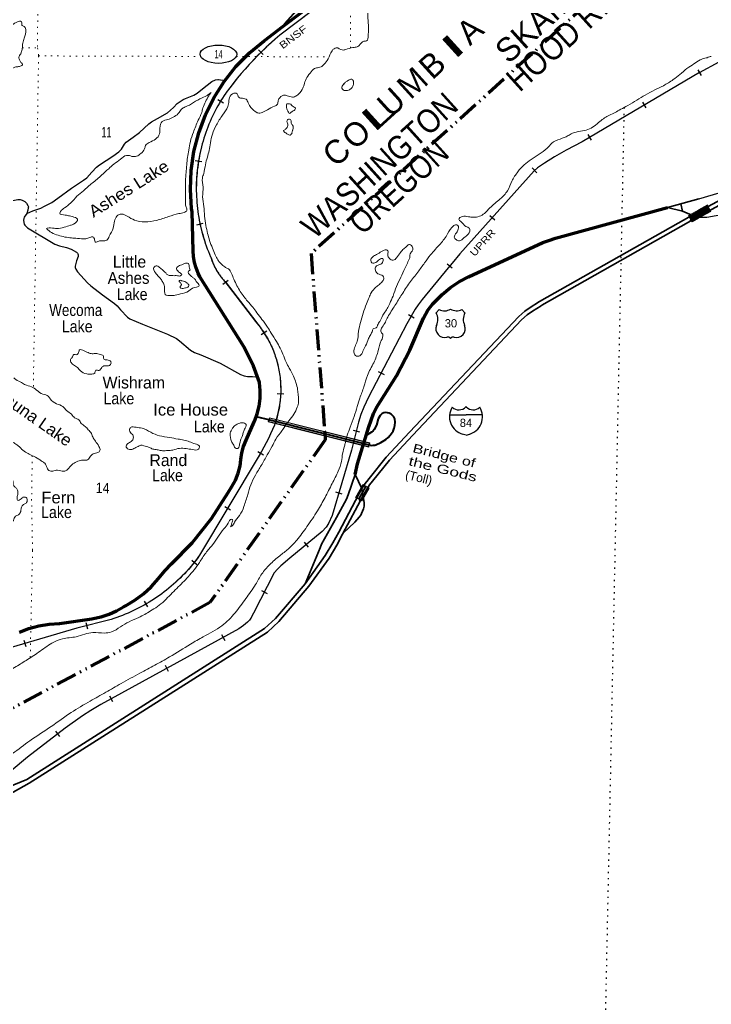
# Model space of a CAD drawing. Header units: feet. Extents: x -256679 to 5, y -731788 to -547785.
# Drawn here: x -235460 to -223772, y -680955 to -664317 of the extents above; entities that cross this region are included whole.
import ezdxf
from ezdxf.enums import TextEntityAlignment as Align

# ---------------------------------------------------------------- set-up
doc = ezdxf.new("R2010")
doc.units = ezdxf.units.FT
doc.header["$LTSCALE"] = 70
doc.header["$PDMODE"] = 32
doc.header["$PDSIZE"] = 35
doc.linetypes.add('DASH_DOUBLE_DOT', pattern=[9.2, 5, -1.2, 0.3, -1.2, 0.3, -1.2])
doc.linetypes.add('DOTTED', pattern=[1.5, 0.3, -1.2])
for name, color, linetype, lineweight in [('10', 7, 'DASH_DOUBLE_DOT', 70), ('15', 7, 'Continuous', 25), ('16', 7, 'Continuous', 25), ('17', 7, 'Continuous', 25), ('18', 7, 'Continuous', 35), ('19', 7, 'Continuous', 25), ('20', 7, 'Continuous', 70), ('23', 7, 'Continuous', 70), ('26', 7, 'Continuous', 40), ('29', 7, 'Continuous', 25), ('34', 7, 'Continuous', 25), ('39', 7, 'Continuous', 13), ('55', 7, 'Continuous', 13), ('6', 7, 'DOTTED', 25), ('61', 7, 'Continuous', 13), ('7', 7, 'DOTTED', 13)]:
    doc.layers.add(name, color=color, linetype=linetype, lineweight=lineweight)
doc.layers.add('12', color=7, linetype='Continuous')
doc.layers.add('41', color=7, linetype='Continuous')

msp = doc.modelspace()

# ---------------------------------------------------------------- hatches: boundary and pattern name
at = {"layer": '55'}
for points in [[(-223986.44, -667609.33), (-223811.36, -667512.4), (-223788.53, -667553.42), (-223986.13, -667662.42)], [(-223985.53, -667537.71), (-223841.98, -667457.38), (-223819.15, -667498.41), (-223986.3, -667591.72)], [(-224144.06, -667628.49), (-223985.53, -667537.71), (-223986.3, -667591.72), (-224121.03, -667668.71)], [(-224113.4, -667682.04), (-223986.44, -667609.33), (-223986.13, -667662.42), (-224090.39, -667722.21)]]:
    msp.add_hatch(color=256, dxfattribs=at).paths.add_polyline_path(points)

# ---------------------------------------------------------------- linework, layer by layer
at = {"layer": '10'}
msp.add_line((-223936.63, -662299.07), (-230535.97, -668269.58), dxfattribs=at)
for points in [[(-230535.97, -668269.58), (-230305.69, -671279.94), (-230295.41, -671414.27)], [(-230295.41, -671414.27), (-232244.65, -674166.82), (-239152.58, -677863.9), (-241682.94, -677754.32), (-243445.05, -677556.8), (-244501.81, -678038.64), (-246418.37, -681909.43), (-250524.36, -684809.17)]]:
    msp.add_lwpolyline(points, dxfattribs=at)
at = {"layer": '15'}
for p, q in [((-227920.66, -670859.64), (-227917.76, -670856.73)), ((-227914.59, -670859.11), (-227918.02, -670856.73)), ((-228193.37, -670991.11), (-227916.96, -670991.11)), ((-227916.96, -671336.69), (-227980.85, -671318.73)), ((-227917.49, -671336.95), (-227853.86, -671318.21))]:
    msp.add_line(p, q, dxfattribs=at)
msp.add_lwpolyline([(-227641.6, -670991.11), (-227917.49, -670991.11), (-227916.96, -670991.11)], dxfattribs=at)
for centre, radius, start, end in [((-228039.34, -670743.61), 165.66, 227.34248, 315.8117), ((-227795.65, -670743.61), 165.66, 224.18831, 312.69403), ((-227890.74, -671026.21), 306.13, 148.44436, 254.43378), ((-227944.25, -671026.21), 306.13, 283.08087, 31.62484)]:
    msp.add_arc(centre, radius, start, end, dxfattribs=at)
at = {"layer": '16'}
for p, q in [((-228422.06, -669270.48), (-228370.75, -669211.72)), ((-228178.99, -669205.75), (-228179.27, -669205.95)), ((-227986.9, -669211.63), (-227935.51, -669270.48))]:
    msp.add_line(p, q, dxfattribs=at)
for centre, radius, start, end in [((-228615.04, -669381.11), 222.05, 332.97043, 29.75871), ((-228279.67, -669054.06), 182.07, 239.97227, 303.45418), ((-228077.89, -669054.56), 181.52, 236.33975, 300.08743), ((-228077.9, -669054.06), 182.07, 236.54582, 236.59441), ((-227742.54, -669381.11), 222.05, 150.24129, 207.02957), ((-228275.85, -669536.01), 151.42, 159.09177, 283.81923), ((-228081.73, -669536.01), 151.42, 256.18077, 20.90823)]:
    msp.add_arc(centre, radius, start, end, dxfattribs=at)
for centre, major_axis, start_param, end_param in [((-228220.51, -669734.83), (-19.56, 51.67), 4.95877769, 6.28318531), ((-228137.06, -669734.83), (19.56, 51.67), 0, 1.32637542)]:
    msp.add_ellipse(centre, major_axis=major_axis, ratio=0.929097, start_param=start_param, end_param=end_param, dxfattribs=at)
at = {"layer": '17'}
msp.add_ellipse((-232101.54, -664899.86), major_axis=(-309.24, 1), ratio=0.500121, dxfattribs=at)
at = {"layer": '18'}
for p, q in [((-224509.75, -667490.58), (-223983.27, -667343.9)), ((-224260.01, -667549.41), (-224285.87, -667428.21))]:
    msp.add_line(p, q, dxfattribs=at)
for points in [[(-223986.17, -667644.81), (-223413.29, -667334.59), (-223109.5, -667179.54), (-222942.89, -667112.86), (-222743.07, -667049.45), (-219369.71, -666152.14), (-219278.7, -666120.65), (-219204.94, -666088.36), (-219058.79, -666013.48), (-218783.88, -665849.93), (-215798.03, -663852.05)], [(-223985.33, -667558.18), (-223448.16, -667268.18), (-223140.54, -667111.18), (-222968.2, -667042.21), (-222764.06, -666977.43), (-219391.64, -666080.36), (-219306.04, -666050.75), (-219237.11, -666020.57), (-219095.1, -665947.81), (-218823.94, -665786.49), (-215841.76, -663791.07)], [(-224509.75, -667490.58), (-224260.01, -667549.41), (-224099.13, -667622.5)], [(-229555.54, -672070.28), (-229269.74, -671711.97), (-228872.13, -671288.77), (-227026.88, -669331.04), (-226924.3, -669244.7), (-226848.26, -669191), (-226673.82, -669077.82), (-223985.33, -667558.18)], [(-229496.91, -672117.05), (-229213, -671761.11), (-228817.51, -671340.17), (-226977.28, -669387.76), (-226884.05, -669305.12), (-226792.35, -669240.23), (-226646.97, -669150.72), (-226633.39, -669141.12), (-223986.17, -667644.81)], [(-230633.34, -673848.49), (-230383.87, -673244.04), (-230360.24, -673177.37), (-230105.48, -672726.44), (-229936.46, -672417.92), (-229908.47, -672344.98), (-229788.05, -672002.6)], [(-229788.05, -672002.6), (-229680.83, -672237.4), (-229640.05, -672483.14), (-229641.2, -672539.65), (-229650.14, -672579.93), (-229681.46, -672660.48), (-229694.88, -672691.81), (-229721.71, -672725.37), (-229797.24, -672807.92), (-229993.7, -672994.74)], [(-230633.34, -673848.49), (-230295.25, -673372.07), (-230165.66, -673157.23), (-230068.77, -672976.13), (-229726.18, -672333.78), (-229665.8, -672224.14), (-229621.39, -672152.02)], [(-230572.18, -673891.89), (-230232.47, -673413.2), (-230100.44, -673194.31), (-230002.62, -673011.47), (-229660.24, -672369.52), (-229600.98, -672261.91), (-229551.17, -672179.39), (-229496.91, -672117.05)], [(-229555.54, -672070.28), (-229595.9, -672121.21), (-229625.49, -672157.97)], [(-235339.9, -677156.41), (-231320.86, -674606.32), (-231137.71, -674436.63), (-230633.34, -673848.49)], [(-235299.72, -677219.74), (-231274.9, -674665.98), (-231083.58, -674488.72), (-230572.18, -673891.89)], [(-235339.9, -677156.41), (-236388.44, -677582.79), (-236621.48, -677686.21), (-236680.75, -677710.82), (-236719.89, -677735.43), (-236807.3, -677800.76), (-237104.57, -678053.18), (-237404.27, -678330.64), (-238063.52, -678941.95)], [(-240309.18, -680395.69), (-240235.77, -680371.08), (-240132.89, -680344.23), (-239678.39, -680198.75), (-239395.92, -680093.9), (-239347.84, -680073.77), (-239285.28, -680043.19), (-238811.63, -679785.96), (-238746.21, -679744.83), (-238674.64, -679695.61), (-237580.94, -678828.32), (-236586.94, -677989.24), (-236154.96, -677695.17), (-235299.72, -677219.74)]]:
    msp.add_lwpolyline(points, dxfattribs=at)
at = {"layer": '19'}
msp.add_line((-223983.27, -667343.9), (-222770, -666978.62), dxfattribs=at)
msp.add_lwpolyline([(-222149.57, -666894.57), (-222721.52, -667105.8), (-222808.76, -667140.29), (-222905.7, -667185.55), (-222983.26, -667224.35), (-223078.04, -667278.23), (-223123.29, -667308.4), (-223444.27, -667547.65), (-223485.2, -667571.36), (-223523.98, -667588.6), (-223569.31, -667604.01), (-223627.38, -667619.85), (-223692.2, -667632.13), (-223848.19, -667656.49), (-223904.2, -667660.81), (-223984.99, -667657.57)], dxfattribs=at)
at = {"layer": '20'}
msp.add_lwpolyline([(-229788.05, -672002.6), (-229749.39, -671822.46), (-229561.93, -671198.89), (-229480.39, -670969.26), (-229430.39, -670871.48), (-229093.93, -670336.96), (-228868.93, -669902.84), (-228638.4, -669360.33), (-228562.6, -669224.57), (-228482.44, -669123.91), (-228321.05, -668960.53), (-228181.21, -668841.7), (-228025.82, -668741.24), (-227877.35, -668659.98), (-226617.8, -668082.46), (-226516.13, -668047.56), (-226405.85, -668009.67), (-224509.75, -667490.58)], dxfattribs=at)
at = {"layer": '23'}
for points in [[(-231012.13, -664430.75), (-228077.67, -662209.81), (-227974.97, -662138.4), (-227797.48, -661992.39), (-227636.22, -661828.62), (-227492.97, -661648.9), (-227229.19, -661297.92), (-226759.83, -660673.42), (-226753.63, -660665.22), (-226600.72, -660484.39), (-226429.73, -660320.54), (-226290.34, -660212.5)], [(-231464.12, -671025.3), (-231446.62, -670975.44), (-231415.92, -670845.98), (-231398.92, -670714.02), (-231395.81, -670581.01), (-231406.62, -670448.4), (-231509.95, -670169.81), (-231665.98, -669847.61), (-232413.8, -668663.82), (-232444.59, -668602.63), (-232480.73, -668511.4), (-232507.15, -668416.9), (-232523.54, -668320.15), (-232529.73, -668222.22), (-232547.18, -667563.76), (-232554.11, -667508.72), (-232574.76, -667185.89), (-232561.55, -666862.67), (-232514.63, -666542.6), (-232434.52, -666229.19), (-232322.07, -665925.87), (-232178.54, -665635.96), (-232005.5, -665362.65), (-231804.83, -665108.92), (-231578.74, -664877.56), (-231329.7, -664671.1), (-231012.13, -664430.75)], [(-233235.72, -673897.58), (-233114.74, -673761.52), (-233113.42, -673759.66), (-233009.69, -673629.6), (-232892.93, -673511.1), (-232546.28, -673156.62), (-232219.79, -672746.5), (-231937.95, -672304.51), (-231872.85, -672206.66), (-231813.99, -672095.18), (-231767.09, -671978.16), (-231732.69, -671856.88), (-231725.65, -671749.82), (-231706.65, -671637.31), (-231675.99, -671527.41), (-231634.02, -671421.31), (-231495.65, -671112.9), (-231490.69, -671100.99), (-231464.12, -671025.3)], [(-235460.94, -674664.41), (-235303.7, -674603.83), (-235135, -674558.07), (-234962.45, -674530.19), (-234787.93, -674520.51), (-234242.54, -674438.42), (-234217.48, -674434.61), (-234082.2, -674405.36), (-233950.72, -674362.14), (-233824.48, -674305.4), (-233704.86, -674235.79), (-233674.01, -674220.21), (-233516.9, -674128.19), (-233370.27, -674020.26), (-233235.72, -673897.58)]]:
    msp.add_lwpolyline(points, dxfattribs=at)
at = {"layer": '26'}
for points in [[(-231012.13, -664430.75), (-230978.15, -664380.75), (-230683.58, -664047.14), (-230221.83, -663409.69), (-230147.75, -663237.94), (-230092.02, -663059.4), (-230055.27, -662876), (-230040.29, -662734.89), (-229853.95, -661392.01), (-229849.06, -661295.01), (-229834.05, -661199.05), (-229809.1, -661105.19), (-229774.48, -661014.45), (-229730.55, -660927.83), (-229677.82, -660846.27), (-229616.85, -660770.67), (-229548.31, -660701.86), (-229472.95, -660640.59), (-229391.6, -660587.53), (-229309.91, -660545.42), (-227864.58, -659858.64)], [(-231250.29, -671078.86), (-231437.02, -671032.09), (-231464.12, -671025.3)], [(-229534.78, -671508.57), (-229515.92, -671511.44), (-229488.53, -671509.21), (-229460.01, -671504.73), (-229439.32, -671498.02), (-229355.4, -671458.94), (-229273.82, -671408.52), (-229234.11, -671374.95), (-229196.98, -671335.04), (-229148.57, -671267.54), (-229128.99, -671220.55), (-229118.43, -671175.66), (-229112.78, -671115.38), (-229120.88, -671063.14), (-229139.06, -671029.23), (-229159.75, -671003.5), (-229184.34, -670980), (-229215.92, -670963.12), (-229243.61, -670957.62), (-229276.05, -670956.51), (-229308.47, -670959.86), (-229334.55, -670971.18), (-229367.75, -671005.74), (-229386.76, -671035.94), (-229400.08, -671060.48), (-229431.71, -671168.41), (-229470.07, -671241.81), (-229489.08, -671266.42), (-229513.7, -671285.56), (-229605.16, -671342.68)], [(-229534.78, -671508.57), (-229568.49, -671500.22), (-231250.29, -671078.86)]]:
    msp.add_lwpolyline(points, dxfattribs=at)
at = {"layer": '29'}
for points in [[(-235340.2, -667590.89), (-235241.1, -667548.7), (-235105.1, -667502.29), (-235038.69, -667468.53), (-234919.56, -667403.13), (-234815.19, -667333.51), (-234587.47, -667164.73), (-234381.89, -667027.6), (-234326.02, -666987.51), (-234241.68, -666890.46), (-234160.5, -666808.18), (-234110.95, -666768.09), (-233887.45, -666624.63), (-233786.24, -666548.68), (-233739.85, -666504.38), (-233691.36, -666417.88), (-233659.73, -666384.12), (-233541.65, -666303.95), (-233436.23, -666223.78), (-233275.98, -666076.1), (-233234.86, -666044.45), (-233132.61, -665987.49), (-232963.93, -665890.44), (-232910.15, -665848.25), (-232858.5, -665797.61), (-232800.51, -665734.32), (-232748.86, -665696.34), (-232698.25, -665664.7), (-232656.09, -665645.71), (-232516.92, -665590.85), (-232462.1, -665559.21), (-232369.33, -665485.37), (-232213.3, -665363), (-232150.04, -665333.47), (-232114.19, -665325.03), (-232099.44, -665325.02), (-231992.93, -665346.75)], [(-236376.53, -667031.82), (-236236.32, -667088.77), (-236126.67, -667152.07), (-236008.6, -667236.46), (-235934.8, -667306.08), (-235858.89, -667392.58), (-235831.48, -667411.57), (-235806.18, -667415.79), (-235715.52, -667401.02), (-235489.91, -667354.6), (-235454.06, -667354.6), (-235420.33, -667365.15), (-235376.05, -667390.47), (-235346.53, -667417.9), (-235321.23, -667455.87), (-235313.32, -667476.98), (-235314.9, -667495.96), (-235321.23, -667533.93), (-235340.2, -667590.89)], [(-235340.2, -667590.89), (-235384.48, -667656.3), (-235391.33, -667676.35), (-235395.55, -667702.72), (-235392.91, -667744.91), (-235386.06, -667770.23), (-235374.47, -667789.22), (-235346.53, -667816.64), (-235325.97, -667832.47), (-234865.79, -668107.78), (-234790.41, -668137.33), (-234671.81, -668166.86), (-234590.1, -668196.4), (-234503.13, -668247.03), (-234485.21, -668260.75), (-234475.72, -668274.46), (-234471.5, -668292.4), (-234473.61, -668318.76), (-234498.91, -668390.49), (-234524.21, -668483.32), (-234523.16, -668506.54), (-234513.67, -668530.8), (-234482.04, -668576.15), (-234313.36, -668761.81), (-234256.44, -668813.5), (-234060.34, -668964.34), (-233857.93, -669112.02), (-233814.7, -669153.17), (-233756.72, -669221.73), (-233639.7, -669340.94), (-233600.69, -669369.41), (-233385.62, -669462.24), (-232959.71, -669631.02), (-232810.01, -669703.82), (-232757.29, -669740.73), (-232575.96, -669901.07), (-232504.28, -669938), (-232398.85, -669981.24), (-232074.14, -670120.48), (-231728.35, -670310.36), (-231664.04, -670334.63), (-231610.27, -670348.34), (-231525.93, -670344.12), (-231454.24, -670352.56)]]:
    msp.add_lwpolyline(points, dxfattribs=at)
at = {"layer": '34', "lineweight": 13}
for p, q in [((-225198.41, -660140.83), (-231064.98, -664575.73)), ((-231991.41, -668742.46), (-231473.1, -669417.82)), ((-231430.87, -671710.04), (-232419.92, -673366.96))]:
    msp.add_line(p, q, dxfattribs=at)
at = {"layer": '34'}
for p, q in [((-231421.73, -664827.4), (-231343.4, -664905.49)), ((-223998.85, -665161.69), (-223942.61, -665256.94)), ((-232110.37, -665663.33), (-232015.56, -665720.31)), ((-224935.18, -665711.45), (-224878.94, -665806.7)), ((-225857.16, -666258.8), (-225800.92, -666354.05)), ((-232493.21, -666694.16), (-232384.15, -666712.64)), ((-226796.96, -666822.67), (-226721.14, -666903.2)), ((-227513.76, -667626.47), (-227431.3, -667700.19)), ((-232465.69, -667780.43), (-232357.54, -667757.23)), ((-228233.96, -668441.26), (-228149.18, -668512.3)), ((-232027.68, -668787.36), (-231939.94, -668720.01)), ((-228890.6, -669299.01), (-228794.19, -669353.22)), ((-231377.67, -669634.57), (-231284.93, -669574.28)), ((-229400.66, -670259.34), (-229302.63, -670310.57)), ((-231106.89, -670634.63), (-230996.32, -670637.73)), ((-229823.97, -671253.97), (-229716.59, -671280.53)), ((-231437.55, -671614.41), (-231341.15, -671668.65)), ((-230120.59, -672295.53), (-230014.58, -672327.12)), ((-231994.52, -672544.84), (-231899.55, -672601.53)), ((-230653.21, -673147.23), (-230583.06, -673232.76)), ((-232551.39, -673452.04), (-232464.53, -673520.51)), ((-231376.41, -673963.29), (-231278.19, -674014.16)), ((-233354.61, -674141.48), (-233299.76, -674237.54)), ((-234342.96, -674504.98), (-234315.11, -674612.03)), ((-235389.04, -674801.42), (-235358.15, -674907.62)), ((-232048.91, -674707.5), (-231995.84, -674804.55)), ((-233002.81, -675226.17), (-232949.74, -675323.22)), ((-233942.3, -675742.9), (-233889.23, -675839.95)), ((-234857.22, -676340.8), (-234789.65, -676428.37))]:
    msp.add_line(p, q, dxfattribs=at)
for points in [[(-225535.58, -660397.1), (-231064.29, -664576.59), (-231142.09, -664643.77), (-231217.95, -664712.39), (-231292.65, -664782.36), (-231367.05, -664853.59), (-231439.47, -664926.22), (-231510.3, -664999.83), (-231580.81, -665074.7), (-231649.36, -665150.98), (-231716.3, -665228.21), (-231782.55, -665307.18), (-231846.77, -665386.72), (-231910.22, -665467.15), (-231972.13, -665549.37), (-231977.29, -665556.74), (-232005.31, -665598.36), (-232032.23, -665640.4), (-232058.43, -665682.91), (-232084.32, -665725.99), (-232109.1, -665769.47), (-232133.01, -665813.19), (-232156.61, -665857.49), (-232179.09, -665902.19), (-232200.71, -665947.13), (-232221.78, -665992.8), (-232241.81, -666038.48), (-232261.37, -666084.48), (-232279.97, -666131.13), (-232297.56, -666177.78), (-232314.42, -666224.93), (-232330.66, -666272.16), (-232345.94, -666320.04), (-232360.42, -666367.76), (-232373.97, -666416.13), (-232386.7, -666464.34), (-232398.74, -666513.05), (-232409.73, -666561.76), (-232419.86, -666610.73), (-232429.36, -666659.78), (-232437.73, -666709.23), (-232445.48, -666758.77), (-232452.19, -666808.33), (-232458.27, -666857.97), (-232463.07, -666907.78), (-232467.25, -666957.67), (-232470.62, -667007.42), (-232473.12, -667057.41), (-232474.59, -667107.42), (-232475.19, -667157.68), (-232475.23, -667207.62), (-232473.99, -667257.72), (-232471.96, -667307.69), (-232469.29, -667357.74), (-232465.67, -667407.4), (-232460.94, -667457.46), (-232455.65, -667507.22), (-232449.16, -667556.75), (-232442.27, -667606.2), (-232434.11, -667655.83), (-232425.23, -667704.92), (-232415.55, -667753.84), (-232405.01, -667803.01), (-232393.34, -667851.56), (-232381.28, -667900.04), (-232368.01, -667948.28), (-232354.12, -667996.61), (-232339.33, -668044.16), (-232323.53, -668091.73), (-232307.15, -668138.97), (-232289.98, -668186.07), (-232271.69, -668232.53), (-232252.76, -668279.1), (-232233.12, -668325.1), (-232230.25, -668331.38), (-232227.23, -668341.15), (-232221.59, -668358.33), (-232215.72, -668375.45), (-232209.49, -668392.35), (-232203.04, -668409.19), (-232196.28, -668425.89)], [(-223970.43, -665206.85), (-223641.87, -665029.29), (-223590.01, -665007.67), (-223538.05, -664998.6), (-221396.51, -664979.76), (-221297.51, -664990.4), (-221176.85, -665007.64), (-220832.16, -665063.69), (-219932.69, -665235.8), (-219841.41, -665244.72), (-219720.93, -665236.1), (-219656.44, -665223.19), (-219558.54, -665191.71), (-217147.19, -664335.12), (-216856.84, -664206.44)], [(-223970.14, -665208.15), (-225956.19, -666380.67), (-226224.58, -666523.87), (-226423.59, -666635.73), (-226592.43, -666743.12), (-226709.76, -666819.14), (-226766.68, -666872.74), (-228019.68, -668274.29), (-228149.93, -668430.06), (-228216.53, -668509.53), (-228657.91, -669046.24), (-228727.9, -669135.52), (-228776.37, -669207.25), (-228917.25, -669457.8), (-229563.38, -670694.25), (-229643.77, -670864.3), (-229692.85, -670988.08), (-229734.06, -671117.86), (-229851.71, -671593.61), (-230180.2, -672695.87), (-230238.72, -672829.01), (-230281.09, -672891.62), (-230347.55, -672967.16), (-230894.28, -673415.56), (-231046.33, -673545.31), (-231101.06, -673602.12), (-231157.99, -673665.97), (-231508.66, -674343.03), (-231553.82, -674431.16), (-231576.27, -674464.84), (-231607.7, -674498.54), (-231679.36, -674554.55), (-231757.73, -674610.5), (-234090.95, -675886.42), (-234257.02, -675988.9), (-234397.89, -676078.38), (-234694.66, -676287.63), (-235328.2, -676776.46), (-235886.27, -677239.92)], [(-232196.28, -668425.89), (-232189.17, -668442.52), (-232181.83, -668458.94), (-232174.19, -668475.37), (-232166.26, -668491.51), (-232158.03, -668507.66), (-232149.5, -668523.52), (-232140.75, -668539.32), (-232131.78, -668554.9), (-232122.44, -668570.41), (-232112.8, -668585.65), (-232103.01, -668600.74), (-232092.85, -668615.77), (-232082.54, -668630.51), (-232071.95, -668645.1), (-232060.97, -668659.5), (-232049.91, -668673.67), (-232038.56, -668687.7), (-232026.84, -668701.52), (-232015.04, -668715.13), (-232003.01, -668728.52), (-231990.57, -668741.75), (-231472.24, -669417.13), (-231452.34, -669440.62), (-231433.06, -669464.47), (-231414.19, -669488.65), (-231395.47, -669513.19), (-231377.39, -669538.07), (-231359.84, -669563.14), (-231342.43, -669588.59), (-231325.68, -669614.37), (-231309.44, -669640.34), (-231293.49, -669666.8), (-231278.17, -669693.34), (-231263.12, -669720.1), (-231248.59, -669747.32), (-231234.71, -669774.62), (-231221.22, -669802.26), (-231208.12, -669830), (-231195.54, -669858.2), (-231183.47, -669886.36), (-231171.94, -669914.98), (-231160.89, -669943.55), (-231150.25, -669972.47), (-231140.24, -670001.47), (-231130.74, -670030.68), (-231121.64, -670059.99), (-231113.17, -670089.61), (-231105.09, -670119.33), (-231097.64, -670149.14), (-231090.57, -670179.04), (-231084.26, -670209.12), (-231078.34, -670239.31), (-231072.92, -670269.44), (-231068, -670299.81), (-231063.73, -670330.24), (-231059.97, -670360.88), (-231056.57, -670391.37), (-231053.92, -670422.05), (-231051.78, -670452.69), (-231050.03, -670483.43), (-231048.88, -670513.99), (-231048.38, -670544.88), (-231048.25, -670575.62), (-231048.86, -670606.3), (-231049.72, -670636.95), (-231051.34, -670667.82), (-231053.44, -670698.37), (-231056.04, -670728.9), (-231059.16, -670759.64), (-231062.99, -670790.07), (-231067.08, -670820.49), (-231071.91, -670850.84), (-231077.13, -670881.29), (-231082.93, -670911.33), (-231089.38, -670941.43), (-231096.17, -670971.38), (-231103.47, -671001.3), (-231111.49, -671030.91), (-231143.33, -671143.54)], [(-231147.43, -671145.89), (-231148.24, -671148.24), (-231154.5, -671165.81), (-231187.57, -671242.02), (-231222.19, -671317.02), (-231258.11, -671391.46), (-231295.1, -671465.96), (-231333.65, -671539.28), (-231373.32, -671611.6), (-231414.05, -671683.99), (-231429.93, -671710.6), (-232419, -673367.57), (-232448.93, -673408.85), (-232479.61, -673449.17), (-232511, -673489), (-232543.03, -673528.71), (-232575.85, -673567.52), (-232609.19, -673605.57), (-232643.18, -673643.52), (-232677.95, -673680.57)], [(-232677.95, -673680.57), (-232713.27, -673716.86), (-232749.45, -673752.89), (-232786.01, -673787.93), (-232823.05, -673822.63), (-232861.03, -673856.66), (-232899.38, -673889.7), (-232938.44, -673922.23), (-232977.81, -673954.19), (-233018.12, -673985.46), (-233058.57, -674015.94), (-233099.95, -674045.73), (-233141.49, -674074.71), (-233183.72, -674103.17), (-233226.33, -674130.66), (-233269.48, -674157.4), (-233312.92, -674183.57), (-233357.16, -674208.82), (-233401.69, -674233.5), (-233446.59, -674257.19), (-233491.8, -674280.31), (-233537.62, -674302.27), (-233583.73, -674323.66), (-233629.98, -674344.24), (-233676.78, -674364.08), (-233723.95, -674382.93), (-233771.65, -674401.03), (-233819.25, -674418.5), (-233867.46, -674434.81), (-233913.32, -674449.65), (-234496.2, -674601.26), (-235860.82, -674998.24)]]:
    msp.add_lwpolyline(points, dxfattribs=at)
at = {"layer": '34', "lineweight": 13}
for points in [[(-223969.91, -665207.82), (-223641.4, -665030.28), (-223589.7, -665008.73), (-223537.95, -664999.7), (-221396.56, -664980.86), (-221297.65, -664991.49), (-221177.02, -665008.73), (-220832.35, -665064.77), (-219932.85, -665236.89), (-219841.42, -665245.82), (-219720.78, -665237.19), (-219656.16, -665224.26), (-219558.19, -665192.75), (-217146.78, -664336.14), (-216856.37, -664207.44)], [(-223970.7, -665207.2), (-225956.73, -666379.71), (-226225.11, -666522.91), (-226424.16, -666634.79), (-226593.02, -666742.19), (-226710.44, -666818.27), (-226767.47, -666871.97), (-228020.51, -668273.57), (-228150.77, -668429.35), (-228217.38, -668508.83), (-228658.77, -669045.55), (-228728.79, -669134.87), (-228777.31, -669206.67), (-228918.22, -669457.28), (-229564.37, -670693.76), (-229644.78, -670863.86), (-229693.89, -670987.71), (-229735.12, -671117.56), (-229852.77, -671593.32), (-230181.23, -672695.49), (-230239.69, -672828.48), (-230281.96, -672890.95), (-230348.32, -672966.37), (-230894.99, -673414.72), (-231047.08, -673544.51), (-231101.87, -673601.37), (-231158.9, -673665.34), (-231509.64, -674342.53), (-231554.77, -674430.6), (-231577.14, -674464.16), (-231608.45, -674497.73), (-231680.02, -674553.67), (-231758.32, -674609.57), (-234091.5, -675885.47), (-234257.6, -675987.97), (-234398.5, -676077.47), (-234695.31, -676286.74), (-235328.89, -676775.6), (-235886.99, -677239.08)], [(-233913.63, -674448.59), (-234496.49, -674600.2), (-236213.8, -675099.78)]]:
    msp.add_lwpolyline(points, dxfattribs=at)
for centre, radius, start, end in [((-227249.16, -669045.63), 5877.11, 130.48635, 143.57673), ((-229608.2, -667171.57), 2868.2, 145.72068, 203.85996), ((-231241.46, -668029.04), 1035.08, 197.00563, 223.56985), ((-232809.48, -670563.32), 1760.14, 339.99716, 40.60215), ((-235518.33, -669301.61), 4744.24, 329.49241, 336.86777), ((-234785.47, -671672.39), 2909.88, 287.4344, 324.38394)]:
    msp.add_arc(centre, radius, start, end, dxfattribs=at)
at = {"layer": '39'}
for points in [[(-229104.1, -663265.08), (-229069.23, -663266.73), (-229067.38, -663379.13), (-229088.02, -663408.84), (-229148.66, -663431.79), (-229190.67, -663424.98), (-229226.43, -663406.25), (-229244.33, -663397.89), (-229293.17, -663433.09), (-229313.61, -663452.78), (-229336.88, -663514.54), (-229360.64, -663602.38), (-229384.28, -663684.21), (-229404, -663770.12), (-229502.52, -663884.65), (-229588.35, -663965.31), (-229587.93, -664047.59), (-229580.44, -664180.16), (-229571.3, -664330.81), (-229564.2, -664483.44), (-229570.17, -664585.66), (-229599.99, -664675.4), (-229614.07, -664677.14), (-229668.5, -664690.17), (-229709.51, -664735.55), (-229756.42, -664774.8), (-229828.91, -664787.49), (-229949.96, -664821.34), (-230008.29, -664828.27), (-230109.9, -664790.25), (-230181.11, -664841.09), (-230248, -664980.29), (-230320.06, -665075.26), (-230364.92, -665112.54), (-230409.33, -665125.75), (-230475.87, -665142.57), (-230553.64, -665221.37), (-230621.73, -665318.41), (-230653.71, -665416.13), (-230685.3, -665493.8), (-230783.71, -665602.31), (-230852.37, -665625.1), (-230938.21, -665601.43), (-231002.28, -665594.21), (-231079.71, -665654.96), (-231092.32, -665684.82), (-231103.54, -665746.81), (-231152.27, -665776), (-231271.89, -665839.97), (-231363.05, -665884.42), (-231435.46, -665893.09), (-231485.07, -665864.07), (-231552.11, -665802.62), (-231598.72, -665721.49), (-231635.67, -665660.6), (-231677.56, -665646.94)], [(-235824.92, -665098.6), (-235816.43, -665074.68), (-235803.55, -665030.78), (-235790.59, -664982.87), (-235775.7, -664939), (-235762.81, -664895.1), (-235764.16, -664860.97), (-235773.42, -664820.66), (-235790.32, -664760.15), (-235785.69, -664728.13), (-235758.69, -664680.48), (-235713.4, -664621.14), (-235694.69, -664587.38), (-235673.7, -664539.61), (-235642.61, -664488.03), (-235613.8, -664450.44), (-235582.82, -664404.87), (-235533.98, -664369.67), (-235485.41, -664348.51), (-235447.18, -664343.2), (-235421.65, -664371.77), (-235424.35, -664407.84), (-235382.68, -664432.7), (-235357.95, -664503.39), (-235363.08, -664561.48), (-235382.45, -664629.34), (-235408.14, -664713.13), (-235415.55, -664785.23), (-235428.93, -664855.2), (-235449.92, -664902.97), (-235470.63, -664936.69), (-235465.73, -664994.97), (-235438.46, -665037.62), (-235415.16, -665078.18), (-235437.61, -665097.83), (-235494.04, -665110.82), (-235554.49, -665123.73), (-235605.18, -665150.87), (-235653.94, -665182.06), (-235698.92, -665225.37), (-235740.01, -665274.76), (-235805.43, -665337.74), (-235836.1, -665367.27), (-235875.95, -665352.47), (-235883.59, -665332.27), (-235892.89, -665293.97), (-235930.62, -665273.2), (-235901.49, -665219.57), (-235874.49, -665171.92), (-235827.54, -665130.66)], [(-223962.69, -664997.65), (-224066.93, -665063.91), (-224182.81, -665142), (-224305.18, -665244.05), (-224415.16, -665328.27), (-224581.69, -665431.5), (-224727.51, -665501), (-224887.76, -665590.3), (-225029.84, -665673.92), (-225184.1, -665765.34), (-225303.77, -665831.32), (-225397.08, -665883.75), (-225492.25, -665928.11), (-225654.85, -666035.43), (-225752.72, -666115.86), (-225858.19, -666174.08), (-225983.14, -666201.84), (-226126.33, -666239.29), (-226189.25, -666276.24), (-226328.82, -666333.82), (-226468.62, -666403.43), (-226548.55, -666490.22), (-226682.91, -666590.04), (-226817.12, -666681.83), (-226937.21, -666769.88), (-227041.79, -666886.3), (-227141.16, -667044.96), (-227216.5, -667206.08), (-227341.6, -667346.2), (-227513.07, -667497.49), (-227607.16, -667590.04), (-227690.37, -667638.64), (-227795.03, -667654.74), (-227875.15, -667647.22), (-227983.44, -667643.19), (-228040.45, -667686.26), (-227997.17, -667731.22), (-227922.41, -667808.86), (-227860.84, -667842.12), (-227878.77, -667940.1), (-227954.23, -668002.9), (-228027.45, -668053.7), (-228085.24, -668032.55), (-228116.52, -667989.83), (-228107.88, -667957.88), (-228076.98, -667916.33), (-228049.75, -667856.64), (-228046.85, -667810.55), (-228070.43, -667784.02), (-228124.86, -667797.05), (-228227.86, -667935.57), (-228351.49, -668103.81), (-228517.64, -668291.32), (-228616.55, -668425.91), (-228731.89, -668580.26), (-228871.88, -668764.24), (-229002.08, -668960.45), (-229118, -669144.88), (-229238.16, -669341.28), (-229331.78, -669514.09), (-229359.17, -669581.8), (-229326.04, -669632.58), (-229350.18, -669740.48), (-229399.52, -669906.1), (-229477.75, -670113.31), (-229584.22, -670328.02), (-229642.08, -670519.56), (-229711.98, -670710.88), (-229754.88, -670854.54), (-229808.3, -671024.1), (-229873.96, -671203.45), (-229924.72, -671338.94), (-229952.01, -671444.51)], [(-223771.96, -664938.31), (-223805.28, -664944.69), (-223841.32, -664958.45), (-223879.98, -664968.28), (-223921.92, -664980.73), (-223943.77, -664988.67), (-223962.69, -664997.65)], [(-229985.29, -665406.58), (-229946.4, -665367.18), (-229907.79, -665341.81), (-229847.22, -665322.88), (-229827.47, -665339.3), (-229818.56, -665397.66), (-229835.61, -665449.51), (-229874.57, -665492.92), (-229935.18, -665513.86), (-229977.26, -665511.07), (-230006.93, -665488.44), (-230014.3, -665454.19), (-229977.15, -665400.71)], [(-232225.66, -665544.8), (-232265.96, -665602.89), (-232320.14, -665703.79), (-232364.99, -665808.42), (-232384.44, -665883.35), (-232445.2, -666016.65), (-232485.28, -666118.23), (-232525.36, -666219.81), (-232576.55, -666377.37), (-232603.36, -666519.33), (-232623.84, -666645.36), (-232638.23, -666767.48), (-232648.87, -666903.73), (-232656.78, -667001.9), (-232658.79, -667106.2), (-232660.75, -667208.49), (-232660.29, -667288.76), (-232658.82, -667421.22), (-232647.98, -667483.62), (-232637.02, -667540.01), (-232681.81, -667573.28), (-232770.5, -667593.69), (-232946.06, -667644.58), (-233143.92, -667707.09), (-233347.1, -667733.39), (-233519.12, -667704.08), (-233642.25, -667637.57), (-233739.89, -667601.63), (-233816.77, -667634.3), (-233858.59, -667721.8), (-233880.93, -667839.77), (-233947.78, -667976.97), (-233989.17, -668042.41), (-234057.64, -668055.17), (-234081.68, -668052.71), (-234138.11, -668065.7), (-234186.37, -668070.82), (-234195.75, -668036.53), (-234205.12, -668002.25), (-234222.87, -667985.86), (-234273.25, -667996.96), (-234343.88, -668017.71), (-234486.27, -668013.03), (-234586.45, -668005.14), (-234698.52, -667989), (-234810.31, -667958.81), (-234921.84, -667914.59), (-234967.36, -667881.63), (-235004.82, -667846.82), (-234938.39, -667836.02), (-234832.19, -667844.03), (-234711.4, -667824.22), (-234600.38, -667790.18), (-234549.88, -667773.07), (-234486, -667685.98), (-234519.64, -667661.27), (-234617.43, -667633.36), (-234691.39, -667617.93), (-234783.08, -667586.11), (-234768.46, -667556.29), (-234701.07, -667495.35), (-234599.19, -667414.99), (-234492.64, -667300.61), (-234384.51, -667208.32), (-234233.49, -667076.72), (-234151.98, -667012.03), (-234076.37, -666941.21), (-233955.93, -666835.11), (-233870.14, -666756.46), (-233756.18, -666674.32), (-233654.61, -666610.01), (-233604.5, -666612.95), (-233566.62, -666625.7), (-233486.3, -666623.19), (-233411.15, -666576.44), (-233349.43, -666497.33), (-233332.31, -666441.47), (-233271.16, -666392.46), (-233163.69, -666334.27), (-233095.72, -666243.25), (-233089.85, -666147.04), (-233051.59, -666035.4), (-232956.65, -666003.06), (-232865.57, -665962.63), (-232780.16, -665904.03), (-232730.67, -665834.73), (-232681.83, -665799.53), (-232608.96, -665766.78), (-232542.03, -665729.91), (-232468.89, -665683.13), (-232399.99, -665648.3), (-232304.83, -665603.93), (-232253.94, -665566.76), (-232226.56, -665544.33)], [(-231771.5, -665593.3), (-231784.99, -665566.92), (-231863.3, -665569.46), (-231921.24, -665660.68), (-231925.91, -665694.7), (-231941.65, -665782.69), (-232030.72, -665927.5), (-232136.3, -666096.08), (-232203.46, -666249.32), (-232236.4, -666397.18), (-232258.97, -666527.18), (-232289.21, -666638.98), (-232321.77, -666766.79), (-232350.74, -666916.74), (-232372.26, -666992.58), (-232361.15, -667145.28), (-232368.29, -667307.68), (-232347.41, -667474.61), (-232334.45, -667635.37), (-232313.38, -667792.27), (-232283.87, -667927.26), (-232252.08, -668048.25), (-232202.39, -668177.59), (-232154.4, -668290.85), (-232112.67, -668375.24)], [(-231677.56, -665646.94), (-231714.73, -665643.01), (-231745.68, -665634.57), (-231765.38, -665619.09), (-231771.5, -665593.3)], [(-230876.71, -665743.03), (-230855.19, -665771.53), (-230821.47, -665792.22), (-230799.75, -665810.69), (-230802.07, -665826.7), (-230852.99, -665865.87), (-230873.32, -665879.54), (-230903.83, -665901.04), (-230917.49, -665880.72), (-230940.83, -665842.16), (-230950.01, -665797.84), (-230949.35, -665763.74), (-230946.85, -665737.71), (-230930.76, -665736), (-230876.71, -665743.03)], [(-230857.96, -666228.96), (-230896.84, -666268.36), (-230924.7, -666255.8), (-230962.35, -666231.02), (-230993.98, -666206.35), (-231001.66, -666188.14), (-230979.36, -666176.52), (-230961, -666160.81), (-230940.48, -666137.12), (-230931.37, -666081.11), (-230942.87, -666052.8), (-230936, -666008.79), (-230915.75, -665999.13), (-230883.77, -666005.75), (-230872.08, -666024.03), (-230872.43, -666042.08), (-230865.14, -666080.34), (-230849.44, -666098.7), (-230835.97, -666129.04), (-230844.92, -666177.03), (-230851.21, -666190.96), (-230860.4, -666236.72)], [(-228867.76, -668340.95), (-228949.46, -668520), (-229018.55, -668669.2), (-229091.77, -668824.33), (-229151.06, -668985.75), (-229207.65, -669111.1), (-229247.46, -669198.64), (-229301.16, -669277.9), (-229376.03, -669414.94), (-229411.37, -669478.49), (-229434.28, -669522.2), (-229476.68, -669535.46), (-229499.55, -669577.17), (-229528.83, -669638.82), (-229564.25, -669706.38), (-229614.74, -669827.83), (-229658.64, -669919.31), (-229714.27, -669994.51), (-229784.48, -669993.2), (-229811.44, -669934.5), (-229755.7, -669748.94), (-229734.49, -669584.81), (-229699.5, -669434.97), (-229656.3, -669275.26), (-229599.05, -669115.81), (-229554.84, -669008.29), (-229519.27, -668932.71), (-229439.15, -668835.89), (-229382.06, -668788.8), (-229328.86, -668735.62), (-229307.76, -668681.84), (-229323.15, -668647.44), (-229406.71, -668609.76), (-229445.87, -668558.87), (-229450.92, -668508.61), (-229442.55, -668490.71), (-229373.62, -668453.87), (-229322.46, -668402.66), (-229325.51, -668352.44), (-229380.02, -668369.48), (-229443.17, -668418.46), (-229507.48, -668423.28), (-229528.81, -668384.75), (-229499.61, -668327.11), (-229428.55, -668284.3), (-229347.35, -668235.66), (-229298.74, -668212.49), (-229248.51, -668209.41), (-229235.09, -668241.77), (-229238.14, -668295.89), (-229215.07, -668348.49), (-229147.44, -668379.85), (-229090.5, -668340.79), (-229026.54, -668249.69), (-228967.17, -668188.6), (-228918.18, -668145.37), (-228883.5, -668115.92), (-228857.54, -668122.43), (-228827.91, -668147.06), (-228819, -668205.42), (-228843.88, -668247.09), (-228860.39, -668270.86)], [(-228860.39, -668270.86), (-228866.33, -668289.06), (-228869.34, -668317.11), (-228868.34, -668339.15)], [(-232744.36, -668948.57), (-232780.74, -668961.94), (-232831.12, -668973.03), (-232901.45, -668977.74), (-232959.58, -668974.64), (-233001.4, -668957.81), (-233010.54, -668911.49), (-233011.43, -668853.28), (-233018.49, -668802.99), (-233049.39, -668740.21), (-233082.53, -668689.42), (-233123.81, -668644.51), (-233180.63, -668573.22), (-233197.57, -668514.71), (-233156.72, -668477.35), (-233094.99, -668502.59), (-233067.33, -668525.17), (-233018.03, -668570.24), (-232992.46, -668596.8), (-232958.97, -668629.54), (-232905, -668640.58), (-232834.79, -668641.89), (-232794.67, -668642.64), (-232758.68, -668649.34), (-232732.29, -668633.78), (-232721.99, -668619.93), (-232735.73, -668603.62), (-232759.49, -668587.12), (-232789.08, -668560.48), (-232810.37, -668519.95), (-232793.79, -668492.17), (-232722.88, -668457.38), (-232674.32, -668436.22), (-232636.05, -668428.91), (-232610.09, -668435.42), (-232596.74, -668471.78), (-232589.6, -668518.07), (-232582.12, -668546.3), (-232606.61, -668567.91), (-232607.31, -668604.01), (-232575.83, -668636.71), (-232538.37, -668671.52), (-232498.89, -668701.27), (-232483.39, -668729.89), (-232444.04, -668776.4), (-232426.65, -668810.05), (-232473.29, -668835.27), (-232521.66, -668846.4), (-232562.21, -668867.71), (-232607.03, -668902.99), (-232744.36, -668948.57)], [(-231968.73, -668511.36), (-231993.7, -668495.62), (-232025.58, -668469.21), (-232066.56, -668431.87), (-232092.98, -668403.63), (-232112.67, -668375.24)], [(-231968.73, -668511.36), (-231931.6, -668528.38), (-231880.91, -668605.58), (-231840.63, -668702.64), (-231788.59, -668813.97), (-231669.69, -668996.79)], [(-232668.18, -668743.33), (-232638.44, -668761.95), (-232604.91, -668792.67), (-232601.17, -668806.79), (-232607.53, -668824.73), (-232660.19, -668849.83), (-232736.53, -668854.42), (-232750.38, -668844.12), (-232746.02, -668826.15), (-232735.73, -668812.29), (-232727.43, -668798.4), (-232729.17, -668784.33), (-232744.71, -668757.95), (-232764.43, -668739.52), (-232760.11, -668723.55), (-232734.03, -668724.04), (-232717.12, -668731.08), (-232669.42, -668738.24)], [(-231669.69, -668996.79), (-231610.94, -669072.13), (-231522.64, -669176.11), (-231452.16, -669267.72), (-231366.05, -669381.7), (-231272.19, -669509.87), (-231209.93, -669611.36), (-231120.39, -669755.5), (-231058.28, -669865.01), (-231012.06, -669966.2), (-230958.48, -670101.64), (-230904.28, -670204.99), (-230832.64, -670340.76), (-230792.6, -670449.87), (-230762.77, -670568.81), (-230754.56, -670663.27), (-230746.69, -670775.78), (-230768.4, -670861.65), (-230826.96, -670984.96), (-230911.37, -671095.74), (-230977.5, -671189.31)], [(-234191.01, -670295.95), (-234255.44, -670306.78), (-234327.61, -670303.42), (-234434.93, -670249.24), (-234482.04, -670194.19), (-234553.37, -670146.7), (-234594.68, -670103.79), (-234593.6, -670047.63), (-234577.25, -670031.88), (-234564.55, -669998.01), (-234544.03, -669974.32), (-234501.94, -669977.11), (-234465.14, -669941.68), (-234448.17, -669893.84), (-234370.28, -669913.36), (-234324.49, -669932.28), (-234284.76, -669953.09), (-234220.68, -669960.31), (-234156.41, -669957.5), (-234078.57, -669979.02), (-234050.71, -669991.58), (-234039.79, -670049.97), (-233983.94, -670067.07), (-233922.17, -670090.3), (-233925.22, -670144.42), (-233961.79, -670167.81), (-234036.01, -670166.42), (-234072.66, -670193.82), (-234119.76, -670243.11), (-234171.88, -670240.12), (-234191.01, -670295.95)], [(-235561.98, -670368.02), (-235549.18, -670380.88), (-235449.92, -670436.91), (-235376.55, -670482.43), (-235258.89, -670520.75), (-235173.67, -670576.52), (-235068.63, -670644.7), (-234978.98, -670678.48), (-234943.75, -670725.29), (-234836.93, -670805.55), (-234731.54, -670855.68), (-234668.58, -670921.06), (-234585.53, -670984.82), (-234532.45, -671041.99), (-234460.89, -671077.45), (-234419.92, -671138.41), (-234354.68, -671189.79), (-234303.57, -671244.92), (-234248.63, -671310.16), (-234217.93, -671382.97), (-234180.85, -671437.84), (-234122.37, -671527.22), (-234103.58, -671593.79), (-234120.09, -671617.56), (-234196.9, -671646.22), (-234266.07, -671695.08), (-234313.32, -671752.39), (-234377.67, -671759.21), (-234456.13, -671769.78), (-234612.64, -671873.19), (-234686.2, -671942.04), (-234740.44, -671945.04), (-234844.52, -671931.05), (-234919.09, -671947.72), (-234980.77, -671920.48), (-234998.21, -671888.05), (-235036.9, -671813.08), (-235082.42, -671780.12), (-235135.89, -671743.01), (-235257.1, -671680.54), (-235340.54, -671636.84), (-235427.61, -671573.01), (-235468.93, -671530.1), (-235506.5, -671501.31), (-235542.15, -671476.56), (-235594.03, -671461.54), (-235623.12, -671513.17), (-235624.01, -671559.3), (-235646.57, -671584.96), (-235716.13, -671549.55), (-235791.51, -671504), (-235874.83, -671454.28), (-235954.11, -671402.63), (-235993.73, -671375.81), (-236002.87, -671329.49), (-236018.38, -671301.11), (-236077.02, -671219.75), (-236152.16, -671162.16), (-236225.11, -671094.58), (-236281.78, -671015.26), (-236342.54, -670939.88), (-236393.85, -670894.78), (-236455.15, -670847.48), (-236487.01, -670834.85), (-236552.98, -670821.57), (-236597.04, -670816.74), (-236621.34, -670828.32), (-236637.04, -670914.31), (-236616.24, -670980.91), (-236605.33, -671039.3), (-236558.18, -671092.36), (-236466.64, -671132.19), (-236397.7, -671199.7), (-236334.17, -671235), (-236305.39, -671303.76), (-236268.82, -671384.7), (-236294.05, -671444.43), (-236295.66, -671528.67), (-236307.04, -671598.68), (-236325.48, -671618.4), (-236418.84, -671568.5), (-236514.01, -671508.53), (-236622.76, -671424.23), (-236735.25, -671325.81), (-236831.5, -671217.66), (-236897.85, -671120.11), (-236983.07, -670960), (-237078.05, -670785.66), (-237110.49, -670698.77), (-237108.33, -670586.45), (-237098.19, -670476.28), (-237099.73, -670347.84), (-237100.2, -670267.57)], [(-230977.5, -671189.31), (-231028.94, -671262.09), (-231130.01, -671404.66), (-231194.55, -671525.85), (-231275.6, -671670.81), (-231377.32, -671847.49), (-231474.8, -672012.2), (-231554.23, -672177.25), (-231605.5, -672338.82), (-231671.58, -672540.24), (-231744.76, -672693.37), (-231831.28, -672810.14), (-231874.64, -672873.53), (-231896.94, -672885.15), (-231886.52, -672865.28), (-231873.64, -672821.38), (-231862.57, -672767.41), (-231882.47, -672759.01), (-231935.86, -672822.22), (-232010.01, -672921.16), (-232111.08, -673063.74), (-232201.85, -673192.46), (-232316.84, -673328.76), (-232422.27, -673489.31), (-232611.48, -673728.55), (-232805.95, -673927.57), (-232906.21, -674028.02), (-233132.92, -674234.46), (-233250.73, -674308.51), (-233447.47, -674417.19), (-233609.42, -674490.4), (-233757.55, -674575.91), (-233909.73, -674663.36), (-234028.47, -674681.2), (-234224.98, -674673.51), (-234361.93, -674699.04), (-234507.25, -674742.46), (-234736.7, -674778.3), (-234884.26, -674833.72), (-235115.98, -674987.9), (-235327.38, -675128.41), (-235520.3, -675247.2), (-235632.02, -675317.34), (-235756.43, -675421.35), (-235913.78, -675568.9), (-236038.19, -675672.91), (-236203.1, -675796.23), (-236430.7, -675944.47), (-236623.63, -676063.25), (-236808.6, -676186.2), (-237125.77, -676400.98), (-237397.74, -676560.42), (-237675.14, -676689.66), (-237903.09, -676751.61), (-238032.05, -676779.29), (-238180.07, -676754.45), (-238363.81, -676708.87), (-238639.33, -676635.49), (-238816.01, -676535.87), (-238974.37, -676422.55), (-239147.43, -676343.06), (-239230.98, -676305.38), (-239419.01, -676169.43), (-239573.91, -676010.48)], [(-232871.4, -671590.77), (-232915.65, -671595.96), (-232977.91, -671598.81), (-233066.22, -671599.16), (-233138.16, -671583.77), (-233210.18, -671572.39), (-233271.83, -671543.14), (-233363.6, -671515.34), (-233411.59, -671506.42), (-233441.91, -671517.89), (-233512.86, -671554.68), (-233583.61, -671581.45), (-233651.31, -671554.1), (-233662.8, -671525.79), (-233644.06, -671490.03), (-233593.21, -671454.86), (-233558.57, -671427.42), (-233539.4, -671369.59), (-233558.5, -671319.07), (-233590.13, -671294.4), (-233605.37, -671251.98), (-233586.47, -671208.19), (-233494.07, -671203.9), (-233392.04, -671219.85), (-233246.87, -671288.79), (-233097.5, -671347.76), (-232927.46, -671375.03), (-232783.53, -671403.81), (-232687.51, -671419.65), (-232589.72, -671447.56), (-232492.12, -671485.51), (-232422.64, -671524.93), (-232439.69, -671576.78), (-232536.09, -671581), (-232648.16, -671564.85), (-232762.46, -671560.71), (-232871.4, -671590.77)], [(-231904.71, -671305.89), (-231862.94, -671220.39), (-231815.8, -671169.1), (-231757.04, -671140.11), (-231694.59, -671127.23), (-231634.95, -671156.44), (-231658.59, -671238.26), (-231681.82, -671298.02), (-231703.03, -671357.82), (-231722.05, -671407.63), (-231737.06, -671457.51), (-231752.41, -671525.44), (-231771.16, -671561.21), (-231815.21, -671556.37), (-231852.05, -671489.47), (-231863.78, -671473.19), (-231879.25, -671442.81), (-231904.71, -671305.89)], [(-229952.01, -671444.51), (-229968.08, -671506.68), (-230002.95, -671650.49), (-230023.51, -671780.53), (-230076.86, -671946.07), (-230179.2, -672154.84), (-230300.14, -672391.35), (-230426.9, -672617.72), (-230606.59, -672883.23), (-230777.52, -673110.77), (-230924.92, -673262.52), (-231063.52, -673374.29), (-231237.04, -673527.55), (-231368.43, -673681.6), (-231474.2, -673860.2), (-231639.35, -674099.9), (-231820.54, -674339.29), (-232043.47, -674557.84), (-232358.1, -674744.58), (-232573.2, -674868.97), (-232926.52, -675085.07), (-233178, -675222.83), (-233427.44, -675358.61), (-233747.89, -675535.21), (-234005.58, -675682.88), (-234269.29, -675830.43)], [(-236028.04, -672066.13), (-235987.39, -672090.24), (-235955.64, -672108.9), (-235863.87, -672136.7), (-235803.57, -672131.81), (-235759.21, -672120.6), (-235738.84, -672104.93), (-235743.7, -672044.64), (-235745.28, -672022.54), (-235715.5, -672039.15), (-235692.2, -672079.72), (-235649.88, -672070.48), (-235625.04, -672030.81), (-235589.9, -672081.63), (-235572.65, -672124.09), (-235569.53, -672170.3), (-235544.22, -672210.9), (-235508.73, -672243.67), (-235489.71, -672298.2), (-235492.64, -672346.31), (-235505.72, -672400.24), (-235496.42, -672438.53), (-235437.71, -672411.54), (-235393.04, -672384.29), (-235341.19, -672401.31), (-235332.01, -672445.63), (-235365.03, -672493.16), (-235407.66, -672518.45), (-235434.74, -672570.11), (-235443.92, -672630.14), (-235481.03, -672681.61), (-235531.72, -672708.75), (-235567.17, -672778.32), (-235602.04, -672817.79), (-235662.26, -672818.67), (-235695.16, -672755.85), (-235707.66, -672675.36), (-235745.74, -672568.3), (-235791.96, -672467.11), (-235863.02, -672405.59), (-235936.66, -672374.11), (-236012.31, -672342.6), (-236054.36, -672337.8), (-236133.01, -672358.39), (-236201.33, -672363.14), (-236242.65, -672320.23), (-236263.68, -672265.66), (-236307.34, -672240.76), (-236328.64, -672200.23), (-236355.99, -672161.6), (-236403.52, -672128.6), (-236425.2, -672108.13), (-236426.09, -672049.93), (-236339.1, -672013.43), (-236310.7, -671997.91), (-236285.51, -671940.19), (-236306.5, -671883.62), (-236276.84, -671801.91), (-236231.01, -671818.82), (-236192.39, -671897.79), (-236195.09, -671933.86), (-236175.92, -671980.37), (-236122.49, -672019.49), (-236110.76, -672035.76), (-236074.85, -672046.47), (-236033.03, -672063.3), (-236028.04, -672066.13)], [(-234269.29, -675830.43), (-234590.09, -676025.08), (-234927.71, -676259.54), (-235287.55, -676501.61), (-235580.7, -676718.84), (-235871.6, -676924.08), (-236088.71, -677048.43), (-236344.7, -677212.18), (-236520.88, -677399.5), (-236742.25, -677574.32), (-236889.86, -677717.53), (-237144.83, -677918.92), (-237372.96, -678062.13), (-237623.45, -678205.34), (-237772.91, -678331.16), (-237979.6, -678435.64), (-238121.76, -678418.93), (-238240, -678410.7), (-238382.58, -678520.4), (-238494.18, -678688.86), (-238548.68, -678810.24), (-238516.93, -678933.23), (-238446.49, -679026.85), (-238358.15, -679128.82), (-238255.53, -679219.03), (-238154.35, -679279.12), (-238062.34, -679294.88), (-237910.43, -679221.48), (-237800.18, -679123.22), (-237687.96, -679027), (-237578.55, -678972.87), (-237470.85, -679006.99), (-237315.88, -679088.14), (-237201.31, -679182.59), (-237063.36, -679313.59), (-236900.14, -679382.86), (-236736.23, -679416.02), (-236578.22, -679443.06), (-236464.3, -679467.26), (-236542.57, -679467.8), (-236695.57, -679493.03), (-236829.62, -679472.46), (-237044.49, -679376.14), (-237150.46, -679356.1), (-237257.82, -679303.93), (-237384.05, -679189.2), (-237473.05, -679121.32), (-237587.39, -679119.18), (-237717.85, -679225.09), (-237928.21, -679415.78), (-238027.54, -679468.09), (-238165.53, -679443.44), (-238266.99, -679397.4), (-238368.37, -679347.34), (-238490.23, -679318.98), (-238626.55, -679257.03), (-238765.21, -679377.86), (-238962.03, -679436.04), (-239047.02, -679521.07), (-239382.5, -679668.76), (-239592.73, -679762.74), (-239781.7, -679900.76), (-239943.95, -679990.02), (-240156.74, -680098.4), (-240485.37, -680178.53), (-240772.92, -680209.27), (-241165.09, -680254.09), (-241469.77, -680236.35), (-241753.5, -680172.85), (-241875.02, -680126.43), (-241894.46, -680093.96), (-241849.87, -680070.72), (-241740.16, -680104.88), (-241563.98, -680126.23), (-241376.57, -680189.94), (-241180.45, -680217.69), (-241074.13, -680219.68), (-241036.67, -680150.15), (-241192.91, -680135.19), (-241458.55, -680070.02), (-241786.49, -680009.7), (-242068.79, -679976.33), (-242230.58, -679937.18), (-242474.35, -679882.45), (-242594.25, -679856.13), (-242730.54, -679847.56), (-242970.56, -679806.95), (-243264.4, -679747.27), (-243535.29, -679746.21), (-243832.56, -679760.71), (-244074.51, -679820.39), (-244330.97, -679903.88), (-244590.86, -680061.54), (-244783.63, -680172.3), (-244950.82, -680309.63), (-245037.77, -680448.45), (-245175.13, -680704.72)]]:
    msp.add_spline(points, degree=3, dxfattribs=at)
at = {"layer": '55'}
for p, q in [((-224155.15, -667625.24), (-223984.93, -667527.75)), ((-223986.98, -667528.91), (-223838.43, -667446.24)), ((-223984.93, -667527.75), (-223986.51, -667672.7)), ((-223985.48, -667600.14), (-223807.78, -667501.25)), ((-223838.43, -667447.31), (-223777.65, -667556.53)), ((-224093.04, -667733.71), (-224155.15, -667625.24)), ((-224124.11, -667679.48), (-223985.32, -667600)), ((-223986.51, -667672.7), (-224093.04, -667733.71)), ((-223777.65, -667556.53), (-223986.44, -667672.72)), ((-229731.17, -672418.68), (-229608.54, -672200.83))]:
    msp.add_line(p, q, dxfattribs=at)
for points in [[(-223986.44, -667609.33), (-223811.36, -667512.4), (-223788.53, -667553.42), (-223986.13, -667662.42)], [(-223985.53, -667537.71), (-223841.98, -667457.38), (-223819.15, -667498.41), (-223986.3, -667591.72)], [(-229785.64, -672388.02), (-229663.01, -672170.17), (-229554.08, -672231.48), (-229676.71, -672449.34)], [(-229774.73, -672384.97), (-229659.96, -672181.06), (-229619.43, -672203.87), (-229734.21, -672407.77)], [(-229605.49, -672211.73), (-229564.98, -672234.52), (-229679.75, -672438.43), (-229720.26, -672415.63)]]:
    msp.add_lwpolyline(points, close=True, dxfattribs=at)
at = {"layer": '55', "linetype": 'DOTTED'}
for points in [[(-224144.06, -667628.49), (-223985.53, -667537.71), (-223986.3, -667591.72), (-224121.03, -667668.71)], [(-224113.4, -667682.04), (-223986.44, -667609.33), (-223986.13, -667662.42), (-224090.39, -667722.21)]]:
    msp.add_lwpolyline(points, close=True, dxfattribs=at)
at = {"layer": '55'}
for p in [(-224110.44, -667703.34), (-229707.21, -672432.17)]:
    msp.add_point(p, dxfattribs=at)
at = {"layer": '6'}
msp.add_line((-225247.13, -665804.56), (-225642.96, -685063.66), dxfattribs=at)
at = {"layer": '61'}
for p, q in [((-231241.1, -671041.74), (-229543.39, -671466.96)), ((-229543.39, -671466.96), (-229561.61, -671539.71))]:
    msp.add_line(p, q, dxfattribs=at)
msp.add_lwpolyline([(-229561.61, -671539.71), (-231259.33, -671114.49), (-231241.1, -671041.74)], dxfattribs=at)
msp.add_lwpolyline([(-231249.61, -671108.66), (-231235.16, -671050.95), (-229553.1, -671472.26), (-229567.55, -671529.97)], close=True, dxfattribs=at)
at = {"layer": '7'}
for p, q in [((-229868.78, -664798.46), (-229866.36, -664034.34)), ((-235416.25, -664789.99), (-235158.86, -664794.05)), ((-235141.38, -664928.81), (-232401.06, -664937.59)), ((-231802.25, -664939.51), (-230229.39, -664944.55)), ((-235243.86, -673286.06), (-235282.71, -675098.75))]:
    msp.add_line(p, q, dxfattribs=at)
for points in [[(-235167.82, -658376.44), (-235127.37, -659605.81), (-235158.86, -664794.05), (-235141.38, -664928.81), (-235229.68, -670539.84)], [(-235247.71, -671685.3), (-235259.25, -672418.9), (-235244.65, -673278.38), (-235243.11, -673293.43)]]:
    msp.add_lwpolyline(points, dxfattribs=at)

# ---------------------------------------------------------------- texts
at = {"layer": '10'}
for s, width, p in [('WASHINGTON', 0.9, (-230477.54, -668039.05)), ('OREGON', 0.85, (-229671.61, -667968.37))]:
    msp.add_text(s, height=400, rotation=42.149, dxfattribs=dict(at, width=width)).set_placement(p)
at = {"layer": '12'}
msp.add_text('SKAMANIA CO', height=400, rotation=42.149, dxfattribs=at).set_placement((-227198.4, -665077.71))
at = {"layer": '12', "width": 0.9}
msp.add_text('HOOD RIVER CO', height=400, rotation=42.149, dxfattribs=at).set_placement((-227010.04, -665554.32))
at = {"layer": '15'}
msp.add_text('84', height=140, dxfattribs=at).set_placement((-227918.04, -671199.22), align=Align.CENTER)
at = {"layer": '16'}
msp.add_text('30', height=140, dxfattribs=at).set_placement((-228172.44, -669516.26), align=Align.CENTER)
at = {"layer": '17', "width": 0.6}
msp.add_text('14', height=140, dxfattribs=at).set_placement((-232098.64, -664968.17), align=Align.CENTER)
at = {"layer": '34'}
for s, rotation, width, p in [('BNSF', 37.088, 1.25, (-231015.29, -664818.16)), ('UPRR', 48.203, 1.2, (-227772.65, -668328.06))]:
    msp.add_text(s, height=120, rotation=rotation, dxfattribs=dict(at, width=width)).set_placement(p)
at = {"layer": '41'}
for s, p in [('A', (-227850.73, -664767.35)), ('B', (-228488.19, -665346.73)), ('M', (-228855.86, -665680.91)), ('U', (-229190.91, -665985.44)), ('O', (-229795.73, -666535.16)), ('C', (-230116.79, -666826.98))]:
    msp.add_text(s, height=400, rotation=42.268, dxfattribs=at).set_placement(p)
for s, height, rotation, width, p in [('I', 400, 42.268, 2.2, (-228129.84, -665021.03)), ('L', 400, 42.268, 2, (-229474.67, -666243.35)), ('Ashes Lake', 200, 32.369, 1.1, (-234213.64, -667666.18)), ('Wauna Lake', 200, 325.031, 1.05, (-235956.65, -670635.3))]:
    msp.add_text(s, height=height, rotation=rotation, dxfattribs=dict(at, width=width)).set_placement(p)
for s, p in [('Little', (-233887.3, -668505.53)), ('Wishram', (-234059.85, -670548.44)), ('Rand', (-233268.05, -671860.17))]:
    msp.add_text(s, height=200, dxfattribs=at).set_placement(p)
for s, width, p in [('Ashes', 0.95, (-233973.14, -668780.49)), ('Lake', 0.9, (-233821.36, -669055.44)), ('Wecoma', 0.85, (-234961.48, -669323.45)), ('Lake', 0.9, (-234749.66, -669599.21)), ('Lake', 0.9, (-234045.55, -670815.54)), ('Ice House', 1.05, (-233203.14, -671006.78)), ('Lake', 0.9, (-232516.11, -671290.95)), ('Lake', 0.9, (-233224, -672115.29)), ('Fern', 1.05, (-235094.94, -672489.8)), ('Lake', 0.9, (-235099.71, -672737.85))]:
    msp.add_text(s, height=200, dxfattribs=dict(at, width=width)).set_placement(p)
at = {"layer": '61'}
for s, width, p in [('Bridge of', 1.35, (-228830.37, -671622.53)), ('the Gods', 1.45, (-228899.68, -671840.74))]:
    msp.add_text(s, height=150, rotation=345.939, dxfattribs=dict(at, width=width)).set_placement(p)
msp.add_text('(Toll)', height=150, rotation=345.939, dxfattribs=at).set_placement((-228954.59, -672068.9))
at = {"layer": '7', "width": 0.65}
msp.add_text('11', height=175, dxfattribs=at).set_placement((-234078.33, -666304.98))
at = {"layer": '7', "width": 0.9}
msp.add_text('14', height=175, rotation=358.927, dxfattribs=at).set_placement((-234177.64, -672314.74))

doc.saveas('drawing.dxf')
